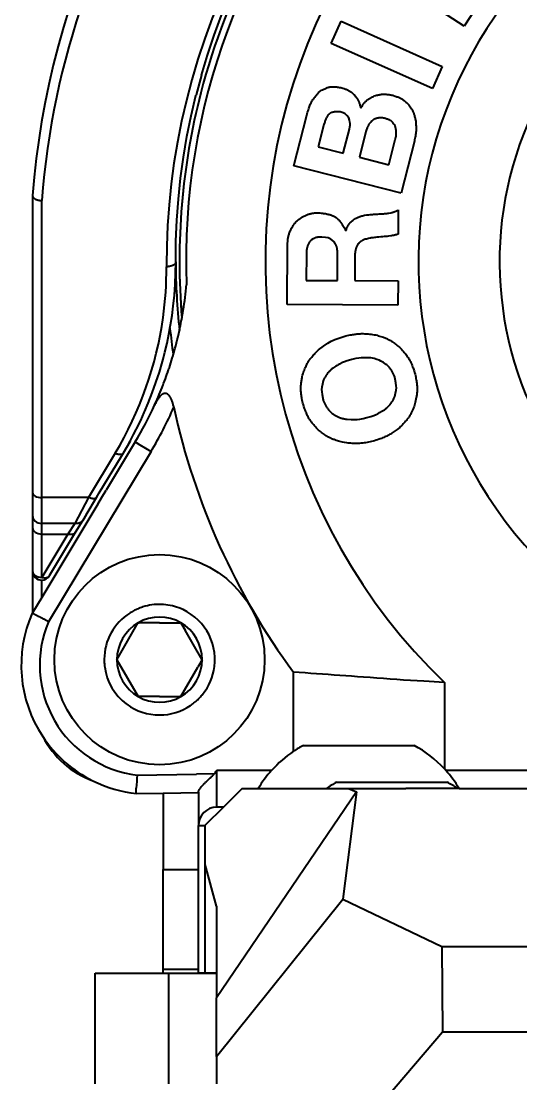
# Model space of a CAD drawing. Header units: millimetres. Extents: x 15 to 415, y 5 to 292.
# Drawn here: x 103.83 to 110.6, y 225.12 to 239.52 of the extents above; entities that cross this region are included whole.
import ezdxf

# ---------------------------------------------------------------- set-up
doc = ezdxf.new("R2010")
doc.units = ezdxf.units.MM
doc.layers.add('Geometries', color=7, linetype='Continuous')

msp = doc.modelspace()

# ---------------------------------------------------------------- linework, layer by layer
at = {"layer": 'Geometries', "linetype": 'Continuous', "lineweight": 40}
for p, q in [((109.8381, 239.4583), (108.8121, 240.1233)), ((110.0175, 239.7351), (109.8381, 239.4583)), ((108.0372, 239.2217), (108.1716, 239.5229)), ((108.1716, 239.5229), (109.5415, 238.9118)), ((109.4071, 238.6105), (108.0372, 239.2217)), ((109.5415, 238.9118), (109.4071, 238.6105)), ((106.2758, 238.7919), (106.2044, 238.5249)), ((106.2044, 238.5249), (106.2033, 238.5207)), ((107.5306, 237.5634), (107.7046, 238.2496)), ((107.937, 238.1235), (107.8601, 237.8201)), ((108.2001, 237.7338), (108.2828, 238.0597)), ((108.5069, 238.0288), (108.418, 237.6786)), ((108.8172, 237.5774), (108.9044, 237.9215)), ((109.1632, 237.8993), (108.9846, 237.1947)), ((107.8601, 237.8201), (108.2001, 237.7338)), ((108.418, 237.6786), (108.8172, 237.5774)), ((108.9846, 237.1947), (107.5306, 237.5634)), ((103.9871, 237.1604), (103.9871, 237.1592)), ((103.9871, 237.1592), (103.9871, 233.1287)), ((104.1121, 233.0664), (104.1121, 237.0932)), ((108.9454, 236.9672), (108.9442, 236.6374)), ((108.2343, 236.6884), (108.2385, 236.6884)), ((107.4405, 235.6809), (107.4436, 236.4897)), ((107.6994, 236.3711), (107.6981, 236.0097)), ((108.1203, 236.0081), (108.1217, 236.3716)), ((108.3569, 236.3392), (108.3556, 236.0073)), ((105.8033, 236.2183), (105.8034, 236.1949)), ((105.9284, 236.2596), (105.9284, 236.2578)), ((107.6981, 236.0097), (108.1203, 236.0081)), ((108.3556, 236.0073), (108.9418, 236.005)), ((108.9418, 236.005), (108.9405, 235.6752)), ((108.9405, 235.6752), (107.4405, 235.6809)), ((106.0119, 235.4953), (106.0126, 235.4993)), ((106.0215, 235.5495), (106.0239, 235.5635)), ((109.0452, 235.0085), (109.0456, 235.008)), ((105.6417, 234.3176), (105.6474, 234.3303)), ((105.3581, 233.9187), (105.3941, 233.9889)), ((105.3792, 233.8192), (104.9868, 233.1662)), ((105.2208, 233.6734), (105.311, 233.8235)), ((105.3792, 233.8192), (105.442, 233.7815)), ((105.442, 233.7815), (105.5935, 233.6905)), ((105.5935, 233.6905), (104.2061, 231.3814)), ((105.1071, 233.6647), (104.7477, 233.0664)), ((104.8926, 233.1273), (105.1934, 233.6278)), ((105.1937, 233.6283), (105.1934, 233.6278)), ((105.1937, 233.6283), (105.2143, 233.6626)), ((105.2143, 233.6626), (105.2208, 233.6735)), ((105.2146, 233.6631), (105.2208, 233.6734)), ((105.2208, 233.6734), (105.2208, 233.6734)), ((103.9871, 233.1287), (103.9871, 232.8202)), ((104.8548, 233.0644), (104.8926, 233.1273)), ((104.8926, 233.1273), (104.8926, 233.1273)), ((104.9224, 233.0589), (104.9868, 233.1662)), ((104.7477, 233.0664), (104.1121, 233.0664)), ((104.1121, 232.7138), (104.1121, 233.0664)), ((104.7477, 233.0664), (104.5623, 232.7138)), ((104.7138, 232.8297), (104.8548, 233.0644)), ((104.8715, 232.9743), (104.9224, 233.0589)), ((104.8715, 232.9743), (104.1121, 231.7104)), ((103.9871, 232.8202), (103.9871, 232.6582)), ((104.5623, 232.7138), (104.1121, 232.7138)), ((104.1121, 232.5698), (104.1121, 232.7138)), ((104.5623, 232.7138), (104.4649, 232.5698)), ((104.5721, 232.5938), (104.6694, 232.7558)), ((104.7138, 232.8297), (104.6694, 232.7558)), ((103.9871, 232.6582), (103.9871, 232.071)), ((104.1121, 232.5698), (104.4649, 232.5698)), ((104.4649, 232.5698), (104.1121, 231.9826)), ((104.1121, 231.9826), (104.1121, 232.5698)), ((104.2193, 232.0066), (104.5721, 232.5938)), ((103.9871, 232.071), (103.9871, 231.5024)), ((104.1121, 231.7104), (104.1121, 231.946)), ((104.1121, 231.7104), (103.9871, 231.5024)), ((105.3834, 231.5418), (105.3787, 231.5395)), ((103.9871, 231.5024), (103.9834, 231.4961)), ((105.1317, 230.8662), (105.4036, 231.3371)), ((105.4204, 231.3662), (105.4036, 231.3371)), ((105.4204, 231.3662), (105.4325, 231.3662)), ((105.709, 231.3662), (105.4325, 231.3662)), ((105.709, 231.3662), (105.9845, 231.3662)), ((105.9977, 231.3662), (105.9845, 231.3662)), ((105.9977, 231.3662), (106.0554, 231.2662)), ((106.166, 231.0748), (106.0554, 231.2662)), ((106.2864, 230.8662), (106.166, 231.0748)), ((104.9591, 230.8714), (104.959, 230.8662)), ((105.1317, 230.8662), (105.4204, 230.3662)), ((106.2864, 230.8662), (106.2277, 230.7644)), ((104.9647, 230.7739), (104.9648, 230.7734)), ((104.9649, 230.7725), (104.9648, 230.7734)), ((104.965, 230.7716), (104.9649, 230.7725)), ((105.9977, 230.3662), (106.227, 230.7633)), ((106.2275, 230.7643), (106.227, 230.7633)), ((106.2277, 230.7644), (106.2275, 230.7643)), ((107.5257, 229.6234), (107.5257, 230.6966)), ((109.5705, 230.5568), (109.5705, 229.3862)), ((105.2597, 230.2656), (105.2586, 230.2665)), ((105.2639, 230.2626), (105.2597, 230.2656)), ((105.2639, 230.2625), (105.2639, 230.2626)), ((105.264, 230.2625), (105.2639, 230.2625)), ((105.4204, 230.3662), (105.4336, 230.3662)), ((105.709, 230.3662), (105.4336, 230.3662)), ((105.709, 230.3662), (105.9856, 230.3662)), ((105.9977, 230.3662), (105.9856, 230.3662)), ((106.1388, 230.2515), (106.1342, 230.2483)), ((107.659, 229.7037), (109.159, 229.7037)), ((105.4067, 229.3012), (106.2093, 229.3151)), ((106.2093, 229.3151), (106.2094, 229.3151)), ((106.4526, 229.3193), (106.2094, 229.3151)), ((107.2287, 229.3656), (106.4851, 229.3656)), ((106.4851, 228.8656), (106.4851, 229.3656)), ((110.7943, 229.3656), (109.5894, 229.3656)), ((106.8298, 229.1207), (106.5747, 228.8656)), ((106.8298, 229.1207), (107.0481, 229.1207)), ((107.0481, 229.1207), (107.4973, 229.1207)), ((107.4973, 229.1207), (107.5023, 229.1207)), ((107.5023, 229.1207), (107.9716, 229.1207)), ((107.9716, 229.1207), (108.2702, 229.1207)), ((108.109, 229.2037), (109.609, 229.2037)), ((108.2702, 229.1207), (108.378, 229.0741)), ((108.2702, 229.1207), (109.0456, 229.1207)), ((109.551, 229.1207), (109.0456, 229.1207)), ((109.7699, 229.1207), (109.551, 229.1207)), ((109.7699, 229.1207), (110.7943, 229.1207)), ((105.3952, 229.0508), (105.7573, 229.0572)), ((105.7573, 229.0572), (106.2351, 229.0655)), ((105.7573, 229.0572), (105.7573, 228.0226)), ((106.2351, 229.0727), (106.2351, 229.0655)), ((106.2351, 229.0655), (106.2351, 228.6156)), ((108.378, 229.0741), (106.4798, 226.2803)), ((108.378, 229.0741), (108.1954, 227.62)), ((106.5747, 228.8656), (106.3298, 228.6207)), ((106.5747, 228.8656), (106.4851, 228.8656)), ((106.2351, 228.0226), (106.2351, 228.6156)), ((106.2351, 228.6156), (106.3298, 228.6156)), ((106.3298, 228.6156), (106.3298, 228.6207)), ((106.3298, 228.0878), (106.3298, 228.6156)), ((106.4798, 227.5242), (106.3298, 228.0878)), ((106.3298, 226.6207), (106.3298, 228.0878)), ((105.7573, 228.0226), (106.2351, 228.0226)), ((105.7573, 226.6655), (105.7573, 228.0226)), ((106.2351, 226.6655), (106.2351, 228.0226)), ((106.4798, 225.4865), (108.1954, 227.62)), ((106.4798, 227.5242), (106.4798, 226.6207)), ((108.1954, 227.62), (109.5335, 226.979)), ((109.5335, 226.979), (109.5429, 225.8149)), ((109.5335, 226.979), (125.3903, 226.979)), ((106.2351, 226.6655), (105.7573, 226.6655)), ((105.7573, 226.6155), (105.7573, 226.6655)), ((106.2351, 226.6156), (106.2351, 226.6655)), ((104.8371, 225.1155), (104.8371, 226.6155)), ((104.8371, 226.6155), (105.7573, 226.6155)), ((105.7573, 226.6155), (105.8371, 226.6155)), ((105.8371, 225.1155), (105.8371, 226.6155)), ((105.8371, 226.6155), (106.4798, 226.6155)), ((106.4798, 226.6156), (106.2351, 226.6156)), ((106.3298, 226.6207), (106.4798, 226.6207)), ((106.4798, 226.6207), (106.4798, 226.6156)), ((106.4798, 226.6156), (106.4798, 226.6155)), ((106.4798, 226.6155), (106.4798, 226.2803)), ((106.4798, 225.4865), (106.4798, 226.2803)), ((109.5429, 225.8149), (107.9126, 223.9)), ((125.3034, 225.8149), (109.5429, 225.8149)), ((106.4798, 225.4865), (106.4798, 225.1155))]:
    msp.add_line(p, q, dxfattribs=at)
at = {"layer": 'Geometries', "linetype": 'Continuous', "lineweight": 40, "flags": 128}
for points in [[(105.2489, 241.5046), (105.1684, 241.3499), (105.0501, 241.1109), (104.9438, 240.883), (104.8427, 240.6528), (104.7468, 240.4204), (104.6562, 240.1859), (104.5709, 239.9493), (104.4863, 239.6965), (104.4078, 239.4416), (104.3354, 239.1849), (104.2692, 238.9266), (104.2093, 238.6668), (104.1555, 238.4056), (104.1106, 238.1582), (104.0713, 237.9099), (104.0376, 237.6607), (104.0095, 237.4109), (103.9871, 237.1604)], [(107.0714, 240.9133), (107.0603, 240.8942), (106.9159, 240.6366), (106.7798, 240.3745), (106.6522, 240.1084), (106.5333, 239.8386), (106.4231, 239.5656), (106.3219, 239.2898), (106.2297, 239.0117), (106.1465, 238.7316), (106.0725, 238.45), (106.0075, 238.1674), (105.9517, 237.8842), (105.9049, 237.6007), (105.8671, 237.3175), (105.8382, 237.0349), (105.818, 236.7534), (105.8065, 236.4733), (105.8033, 236.2183)], [(106.2758, 238.7919), (106.2761, 238.793), (106.3583, 239.0662), (106.4489, 239.3367), (106.548, 239.6042), (106.6553, 239.8685), (106.6556, 239.8693)], [(107.8797, 238.5726), (107.8924, 238.58), (107.9053, 238.5873), (107.9182, 238.5944), (107.9279, 238.5996), (107.9378, 238.6047), (107.9478, 238.6095), (107.9579, 238.6141), (107.9661, 238.6176), (107.9743, 238.6208), (107.9827, 238.6238), (107.9911, 238.6266), (107.9997, 238.629), (108.0086, 238.6311), (108.0176, 238.6329), (108.0267, 238.6343), (108.0358, 238.6353), (108.0449, 238.6359), (108.0539, 238.6363), (108.0629, 238.6363), (108.0719, 238.6361), (108.0809, 238.6356), (108.0898, 238.635), (108.101, 238.6339), (108.1121, 238.6326), (108.1232, 238.631), (108.1342, 238.6293), (108.1496, 238.6267), (108.1649, 238.6239), (108.1802, 238.621)], [(108.1802, 238.621), (108.1951, 238.6164), (108.21, 238.6117), (108.2199, 238.6084), (108.2298, 238.605), (108.2395, 238.6013), (108.2477, 238.598), (108.2558, 238.5944), (108.2638, 238.5906), (108.2716, 238.5866), (108.2793, 238.5822), (108.287, 238.5774), (108.2945, 238.5724), (108.3019, 238.567), (108.3091, 238.5615), (108.3162, 238.5558), (108.3253, 238.5482), (108.3342, 238.5403), (108.343, 238.5324), (108.3518, 238.5244)], [(105.9284, 236.2596), (105.9317, 236.543), (105.9439, 236.828), (105.965, 237.1125), (105.9949, 237.3962), (106.0337, 237.6788), (106.0812, 237.96), (106.1375, 238.2397), (106.2025, 238.5174), (106.2033, 238.5207)], [(107.7046, 238.2496), (107.7102, 238.2697), (107.7159, 238.2897), (107.7218, 238.3097), (107.7264, 238.3247), (107.7312, 238.3395), (107.7363, 238.3543), (107.7417, 238.369), (107.7465, 238.3812), (107.7515, 238.3932), (107.7568, 238.4051), (107.7624, 238.4168), (107.7683, 238.4284), (107.7746, 238.4398), (107.7813, 238.451), (107.7883, 238.462), (107.796, 238.4733), (107.8041, 238.4844), (107.8124, 238.4952), (107.8209, 238.5059), (107.8303, 238.5173), (107.84, 238.5285), (107.8498, 238.5396), (107.8647, 238.5562), (107.8797, 238.5726)], [(108.3518, 238.5244), (108.3612, 238.5119), (108.3704, 238.4992), (108.3764, 238.4907), (108.3823, 238.4821), (108.388, 238.4733), (108.393, 238.4651), (108.3977, 238.4567), (108.4022, 238.4481), (108.4064, 238.4394), (108.4102, 238.4306), (108.4139, 238.4214), (108.4172, 238.412), (108.4203, 238.4026), (108.4232, 238.3932), (108.4259, 238.3836), (108.4284, 238.3743), (108.4309, 238.3649), (108.4356, 238.346)], [(108.4356, 238.346), (108.4432, 238.3577), (108.4509, 238.3693), (108.4587, 238.3808), (108.4647, 238.3894), (108.4709, 238.3979), (108.4772, 238.4063), (108.4837, 238.4145), (108.4891, 238.4209), (108.4946, 238.4272), (108.5004, 238.4333), (108.5062, 238.4393), (108.5123, 238.4451), (108.5188, 238.4508), (108.5254, 238.4562), (108.5322, 238.4615), (108.5392, 238.4665), (108.5463, 238.4713), (108.5551, 238.477), (108.564, 238.4823), (108.5731, 238.4875), (108.5822, 238.4926), (108.5946, 238.4991), (108.6071, 238.5055), (108.6196, 238.5118)], [(108.6196, 238.5118), (108.6341, 238.5157), (108.6486, 238.5195), (108.6632, 238.5231), (108.6742, 238.5256), (108.6853, 238.528), (108.6964, 238.5301), (108.7075, 238.5319), (108.7168, 238.5331), (108.726, 238.5341), (108.7353, 238.5348), (108.7447, 238.5352), (108.754, 238.5352), (108.7633, 238.535), (108.7726, 238.5346), (108.7819, 238.5339), (108.7949, 238.5325), (108.8079, 238.5308), (108.8208, 238.5289), (108.8336, 238.5267), (108.8463, 238.5243), (108.8591, 238.5218), (108.8718, 238.5193)], [(108.8718, 238.5193), (108.8866, 238.5147), (108.9015, 238.5099), (108.9162, 238.505), (108.9273, 238.501), (108.9382, 238.4969), (108.9491, 238.4926), (108.9598, 238.4879), (108.9683, 238.4839), (108.9767, 238.4797), (108.985, 238.4753), (108.9931, 238.4705), (109.001, 238.4655), (109.0089, 238.4601), (109.0167, 238.4544), (109.0242, 238.4485), (109.0317, 238.4424), (109.039, 238.4362), (109.0472, 238.4287), (109.0554, 238.4212), (109.0634, 238.4135), (109.0753, 238.4018), (109.0871, 238.3899)], [(109.0871, 238.3899), (109.0961, 238.3771), (109.1049, 238.3643), (109.1136, 238.3513), (109.1221, 238.3381), (109.1274, 238.3293), (109.1326, 238.3204), (109.1375, 238.3114), (109.1423, 238.3022), (109.1467, 238.2928), (109.1508, 238.2833), (109.1544, 238.2741), (109.1578, 238.2648), (109.1609, 238.2554), (109.1637, 238.2459), (109.1672, 238.2332), (109.1704, 238.2204), (109.1733, 238.2075), (109.1761, 238.1943), (109.1772, 238.1891)], [(108.1587, 238.297), (108.1417, 238.297), (108.1247, 238.2969), (108.1134, 238.2966), (108.1021, 238.296), (108.0908, 238.2952), (108.0822, 238.2943), (108.0736, 238.2931), (108.0651, 238.2917), (108.0567, 238.2898), (108.0514, 238.2884), (108.0461, 238.2868), (108.0409, 238.2851), (108.0358, 238.283), (108.0306, 238.2807), (108.0255, 238.2781), (108.0206, 238.2753), (108.0158, 238.2721), (108.0114, 238.2688), (108.0071, 238.2653), (108.0031, 238.2615), (107.9992, 238.2576), (107.9954, 238.2533), (107.9917, 238.2489), (107.9883, 238.2443), (107.985, 238.2396), (107.9804, 238.2325), (107.9761, 238.2251), (107.9722, 238.2176), (107.9684, 238.21), (107.9638, 238.1997), (107.9595, 238.1893), (107.9555, 238.1787), (107.9514, 238.1675), (107.9476, 238.1563), (107.9439, 238.145), (107.937, 238.1235)], [(108.2749, 238.2123), (108.2484, 238.2472), (108.2265, 238.268), (108.1995, 238.2822), (108.1587, 238.297)], [(108.2828, 238.0597), (108.2886, 238.0912), (108.2919, 238.1168), (108.2925, 238.1365), (108.2901, 238.1565), (108.2842, 238.1818), (108.2749, 238.2123)], [(108.6016, 238.1847), (108.594, 238.1776), (108.5864, 238.1705), (108.5789, 238.1633), (108.5734, 238.1577), (108.5679, 238.1521), (108.5627, 238.1463), (108.5576, 238.1403), (108.5526, 238.1342), (108.548, 238.1279), (108.5436, 238.1214), (108.5395, 238.1147), (108.5356, 238.1076), (108.532, 238.1004), (108.5287, 238.0931), (108.5255, 238.0857), (108.522, 238.0764), (108.5186, 238.067), (108.5155, 238.0575), (108.5111, 238.0432), (108.5069, 238.0288)], [(108.7724, 238.2043), (108.7649, 238.2065), (108.7573, 238.2084), (108.7497, 238.2101), (108.742, 238.2116), (108.7341, 238.2128), (108.7261, 238.2137), (108.7182, 238.2143), (108.7102, 238.2146), (108.7027, 238.2146), (108.6953, 238.2143), (108.6879, 238.2137), (108.6805, 238.2129), (108.6731, 238.2117), (108.6656, 238.2102), (108.658, 238.2085), (108.6506, 238.2064), (108.6432, 238.204), (108.636, 238.2014), (108.6301, 238.199), (108.6243, 238.1965), (108.6185, 238.1938), (108.61, 238.1894), (108.6016, 238.1847)], [(108.9007, 238.1078), (108.8937, 238.1185), (108.8866, 238.1291), (108.8816, 238.1361), (108.8765, 238.143), (108.8711, 238.1496), (108.8668, 238.1544), (108.8623, 238.159), (108.8577, 238.1635), (108.8528, 238.1677), (108.8475, 238.1717), (108.8419, 238.1755), (108.8362, 238.1789), (108.8303, 238.1821), (108.8234, 238.1856), (108.8163, 238.1887), (108.8092, 238.1916), (108.802, 238.1944), (108.7922, 238.1978), (108.7823, 238.2011), (108.7724, 238.2043)], [(109.1772, 238.1891), (109.1788, 238.181), (109.1814, 238.1677)], [(108.9044, 237.9215), (108.9068, 237.9296), (108.909, 237.9376), (108.911, 237.9458), (108.9128, 237.954), (108.9143, 237.9623), (108.9156, 237.9706), (108.9165, 237.9783), (108.9173, 237.986), (108.9179, 237.9937), (108.9182, 238.0015), (108.9183, 238.0094), (108.9182, 238.0172), (108.9178, 238.0263), (108.9171, 238.0354), (108.9161, 238.0445), (108.9148, 238.0536), (108.9132, 238.0626), (108.9113, 238.0718), (108.9091, 238.0809), (108.9066, 238.0899), (108.9038, 238.0989), (108.9007, 238.1078)], [(109.1852, 238.1133), (109.1858, 238.1013), (109.1863, 238.088), (109.1865, 238.0746), (109.1865, 238.0612), (109.1861, 238.0479), (109.1854, 238.0345), (109.1846, 238.0232), (109.1834, 238.0119), (109.182, 238.0006), (109.1805, 237.9893), (109.1787, 237.978), (109.1768, 237.9667), (109.1737, 237.9498), (109.1703, 237.9329), (109.1668, 237.9161), (109.1632, 237.8993)], [(109.1814, 238.1677), (109.1827, 238.1511), (109.1839, 238.1345), (109.185, 238.1179), (109.1852, 238.1133)], [(103.9871, 237.1592), (103.9874, 237.1551), (103.9882, 237.151), (103.9895, 237.147), (103.9914, 237.1429), (103.9938, 237.139), (103.9966, 237.1351), (104, 237.1313), (104.0039, 237.1276), (104.0082, 237.124), (104.013, 237.1205), (104.0181, 237.1172), (104.0237, 237.1141), (104.0296, 237.1112), (104.0359, 237.1084), (104.0426, 237.1058), (104.0495, 237.1034), (104.0568, 237.1013), (104.0642, 237.0994), (104.0719, 237.0977), (104.0797, 237.0963), (104.0877, 237.0952), (104.0958, 237.0942), (104.1039, 237.0936), (104.1121, 237.0932)], [(107.4991, 236.7195), (107.5075, 236.7327), (107.516, 236.7458), (107.5217, 236.7545), (107.5277, 236.7631), (107.5337, 236.7716), (107.5389, 236.7785), (107.5443, 236.7854), (107.5499, 236.7922), (107.5556, 236.7988), (107.5615, 236.8052), (107.5676, 236.8114), (107.5741, 236.8175), (107.5808, 236.8235), (107.5876, 236.8293), (107.5946, 236.8349), (107.6017, 236.8404), (107.6089, 236.8458), (107.6187, 236.8529), (107.6287, 236.8598), (107.6387, 236.8666), (107.6488, 236.8734)], [(107.6488, 236.8734), (107.6629, 236.8802), (107.677, 236.8868), (107.6865, 236.8912), (107.6961, 236.8953), (107.7057, 236.8994), (107.7141, 236.9027), (107.7227, 236.9059), (107.7313, 236.9088), (107.7401, 236.9115), (107.7489, 236.914), (107.7578, 236.9162), (107.7677, 236.9182), (107.7777, 236.92), (107.7878, 236.9215), (107.7979, 236.9227), (107.808, 236.9238), (107.8207, 236.9249), (107.8335, 236.9258), (107.8463, 236.9265), (107.8591, 236.9272)], [(107.8591, 236.9272), (107.8798, 236.925), (107.9005, 236.9227), (107.9212, 236.9202), (107.9336, 236.9186), (107.946, 236.9167), (107.9584, 236.9147), (107.9707, 236.9125), (107.983, 236.91), (107.9941, 236.9075), (108.0051, 236.9048), (108.0161, 236.9017), (108.0243, 236.8993), (108.0324, 236.8966), (108.0404, 236.8937), (108.0484, 236.8906), (108.0565, 236.8872), (108.0645, 236.8835), (108.0724, 236.8795), (108.0802, 236.8753), (108.0875, 236.8709), (108.0947, 236.8662), (108.1017, 236.8613), (108.1085, 236.8561), (108.1152, 236.8507), (108.1216, 236.8451), (108.1278, 236.8393), (108.1339, 236.8333), (108.1403, 236.8266), (108.1464, 236.8198), (108.1524, 236.8128), (108.1583, 236.8057), (108.1654, 236.7965), (108.1723, 236.7872), (108.179, 236.7777), (108.1856, 236.7682), (108.194, 236.7552), (108.2023, 236.7421), (108.2103, 236.729), (108.2224, 236.7087), (108.2343, 236.6884)], [(108.3377, 236.8319), (108.3512, 236.8399), (108.3647, 236.8478), (108.3738, 236.8528), (108.383, 236.8577), (108.3923, 236.8624), (108.3997, 236.8658), (108.4071, 236.8691), (108.4147, 236.8721), (108.4224, 236.8749), (108.4301, 236.8775), (108.4379, 236.8799), (108.4499, 236.8833), (108.4619, 236.8865), (108.474, 236.8894), (108.4861, 236.8923)], [(108.4861, 236.8923), (108.517, 236.8967), (108.5325, 236.8988), (108.548, 236.9008), (108.5632, 236.9025), (108.5784, 236.904), (108.5936, 236.9053), (108.6088, 236.9063), (108.6241, 236.9072), (108.6394, 236.908), (108.67, 236.9094)], [(108.67, 236.9094), (108.6856, 236.9101), (108.7012, 236.9108), (108.7168, 236.9116), (108.7324, 236.9125), (108.7463, 236.9136), (108.7602, 236.9148), (108.7741, 236.9163), (108.788, 236.9181), (108.8018, 236.9201), (108.8157, 236.9222), (108.8434, 236.9266)], [(108.8434, 236.9266), (108.8569, 236.9298), (108.8636, 236.9315), (108.8703, 236.9333), (108.877, 236.9352), (108.8837, 236.9372), (108.8903, 236.9394), (108.8968, 236.9418), (108.9031, 236.9444), (108.9094, 236.9473), (108.9155, 236.9503), (108.9215, 236.9535), (108.9296, 236.9579), (108.9375, 236.9625), (108.9454, 236.9672)], [(108.2385, 236.6884), (108.2419, 236.6982), (108.2455, 236.708), (108.2491, 236.7177), (108.252, 236.725), (108.2551, 236.7323), (108.2582, 236.7394), (108.2616, 236.7465), (108.2653, 236.7534), (108.2691, 236.7603), (108.2733, 236.7669), (108.2777, 236.7734), (108.2826, 236.7798), (108.2878, 236.786), (108.2932, 236.792), (108.2989, 236.7977), (108.3051, 236.8037), (108.3114, 236.8096), (108.3179, 236.8152), (108.3278, 236.8236), (108.3377, 236.8319)], [(107.4436, 236.4897), (107.4444, 236.5053), (107.4453, 236.5209), (107.4464, 236.5365), (107.4477, 236.5521), (107.4489, 236.5624), (107.4502, 236.5728), (107.4517, 236.5831), (107.4536, 236.5934), (107.4557, 236.6037), (107.4581, 236.6138), (107.4611, 236.6247), (107.4644, 236.6355), (107.4681, 236.6462), (107.472, 236.6568), (107.4761, 236.6673), (107.4816, 236.6805), (107.4873, 236.6935), (107.4932, 236.7066), (107.4991, 236.7195)], [(107.9083, 236.5973), (107.9005, 236.5977), (107.8926, 236.5979), (107.8848, 236.5978), (107.877, 236.5974), (107.869, 236.5967), (107.8611, 236.5958), (107.8532, 236.5945), (107.8453, 236.5929), (107.8382, 236.5912), (107.8312, 236.5892), (107.8242, 236.5869), (107.8174, 236.5844), (107.8106, 236.5816), (107.8037, 236.5784), (107.7969, 236.5749), (107.7903, 236.5712), (107.7838, 236.5673), (107.7775, 236.5631), (107.7701, 236.5578), (107.763, 236.5522), (107.7561, 236.5462), (107.7494, 236.54)], [(108.0719, 236.5388), (108.0292, 236.5696), (107.9962, 236.5859), (107.9605, 236.5932), (107.9083, 236.5972)], [(108.6835, 236.5964), (108.6679, 236.5952), (108.6523, 236.5939), (108.6368, 236.5925), (108.6212, 236.5909), (108.6056, 236.5891), (108.5901, 236.5869), (108.5797, 236.5852), (108.5694, 236.5833), (108.5591, 236.5813), (108.5436, 236.5779), (108.5282, 236.5743), (108.5128, 236.5705), (108.4975, 236.5666)], [(108.8422, 236.6126), (108.8111, 236.6088), (108.7956, 236.607), (108.7801, 236.6052), (108.756, 236.6028), (108.7318, 236.6005), (108.7077, 236.5984), (108.6835, 236.5964)], [(108.9442, 236.6374), (108.9317, 236.6332), (108.9192, 236.6291), (108.9129, 236.6271), (108.9065, 236.6253), (108.9002, 236.6235), (108.8938, 236.6219), (108.8853, 236.62), (108.8767, 236.6183), (108.8681, 236.6167), (108.8551, 236.6146), (108.8422, 236.6126)], [(107.7494, 236.54), (107.7439, 236.5312), (107.7385, 236.5223), (107.7331, 236.5134), (107.7293, 236.5065), (107.7255, 236.4996), (107.722, 236.4926), (107.7187, 236.4855), (107.7156, 236.4783), (107.7129, 236.471), (107.7104, 236.4635), (107.7083, 236.4559), (107.7065, 236.4481), (107.705, 236.4402), (107.7037, 236.4322), (107.7027, 236.4242), (107.7018, 236.4154), (107.7011, 236.4066), (107.7006, 236.3977), (107.6999, 236.3844), (107.6994, 236.3711)], [(108.1217, 236.3716), (108.1214, 236.382), (108.121, 236.3924), (108.1204, 236.4028), (108.1197, 236.4132), (108.1187, 236.4236), (108.1174, 236.434), (108.1161, 236.4417), (108.1146, 236.4494), (108.1127, 236.457), (108.1106, 236.4646), (108.108, 236.4722), (108.105, 236.4797), (108.1018, 236.4871), (108.0983, 236.4943), (108.0942, 236.5019), (108.09, 236.5094), (108.0856, 236.5168), (108.0788, 236.5279), (108.0719, 236.5388)], [(108.3932, 236.4924), (108.3886, 236.4831), (108.384, 236.4737), (108.3797, 236.4642), (108.3765, 236.4571), (108.3735, 236.4498), (108.3708, 236.4424), (108.3683, 236.435), (108.3663, 236.4283), (108.3645, 236.4216), (108.363, 236.4148), (108.3618, 236.4079), (108.3607, 236.4009), (108.3598, 236.3939), (108.3589, 236.3849), (108.3582, 236.3758), (108.3578, 236.3666), (108.3572, 236.3529), (108.3569, 236.3392)], [(108.4975, 236.5666), (108.4867, 236.5624), (108.4759, 236.558), (108.4688, 236.5549), (108.4618, 236.5516), (108.4549, 236.5481), (108.4498, 236.5453), (108.4448, 236.5423), (108.44, 236.5391), (108.4352, 236.5357), (108.4306, 236.532), (108.4261, 236.5281), (108.4217, 236.524), (108.4174, 236.5198), (108.4111, 236.5132), (108.4051, 236.5064), (108.3991, 236.4994), (108.3932, 236.4924)], [(105.9284, 236.2578), (105.9282, 236.2543), (105.9276, 236.2509), (105.9267, 236.2475), (105.9253, 236.2441), (105.9236, 236.2408), (105.9216, 236.2375), (105.9192, 236.2344), (105.9165, 236.2312), (105.9135, 236.2282), (105.9101, 236.2252), (105.9063, 236.2223), (105.9023, 236.2195), (105.8979, 236.2168), (105.8933, 236.2143), (105.8883, 236.2118), (105.8831, 236.2096), (105.8777, 236.2074), (105.872, 236.2054), (105.8661, 236.2036), (105.86, 236.202), (105.8538, 236.2005), (105.8474, 236.1991), (105.8409, 236.198), (105.8348, 236.1971), (105.8286, 236.1963), (105.8224, 236.1957), (105.8161, 236.1953), (105.8098, 236.195), (105.8034, 236.1949)], [(105.8509, 235.3605), (105.8591, 235.4077), (105.8786, 235.5334), (105.8949, 235.6595), (105.91, 235.8086), (105.9206, 235.9581), (105.9268, 236.1079), (105.9284, 236.2578)], [(106.0697, 235.9085), (106.0704, 235.9158), (106.0734, 235.9478)], [(105.9791, 235.3317), (105.9801, 235.3363), (105.9864, 235.3657), (105.9925, 235.3953), (105.9985, 235.425), (106.0043, 235.4548), (106.0099, 235.4846), (106.0119, 235.4953)], [(106.0126, 235.4993), (106.0154, 235.5146), (106.0207, 235.5447), (106.0215, 235.5495)], [(105.7576, 234.942), (105.7814, 235.0343), (105.8105, 235.1581), (105.8364, 235.2826), (105.8509, 235.3605)], [(107.8628, 235.0676), (107.9323, 235.1186), (107.9903, 235.1575), (108.037, 235.1842), (108.0869, 235.2064), (108.1524, 235.2306), (108.2337, 235.2569)], [(108.2337, 235.2569), (108.254, 235.2612), (108.2745, 235.2654), (108.2949, 235.2694), (108.2988, 235.2702)], [(108.2988, 235.2702), (108.3103, 235.2723), (108.3257, 235.2751), (108.3411, 235.2776), (108.3565, 235.28), (108.3707, 235.2819), (108.385, 235.2836), (108.3992, 235.2851), (108.4135, 235.2862), (108.4279, 235.2871), (108.4424, 235.2876), (108.4568, 235.2877), (108.4712, 235.2876), (108.4881, 235.287), (108.505, 235.286), (108.5218, 235.2847), (108.5386, 235.2831), (108.5554, 235.2813), (108.5764, 235.2787), (108.5974, 235.2759), (108.6184, 235.2729), (108.6394, 235.2698)], [(108.6394, 235.2698), (108.6569, 235.2648), (108.6743, 235.2597), (108.6917, 235.2546), (108.7089, 235.2492), (108.7261, 235.2436), (108.7431, 235.2377), (108.7544, 235.2336), (108.7657, 235.2293), (108.7768, 235.2247), (108.7878, 235.22), (108.7987, 235.215), (108.8095, 235.2098), (108.8202, 235.2043), (108.8306, 235.1986), (108.841, 235.1926), (108.8511, 235.1863), (108.8612, 235.1799), (108.8712, 235.1732), (108.8841, 235.1641), (108.8968, 235.1547), (108.9094, 235.1451), (108.9227, 235.1346), (108.936, 235.1239), (108.9492, 235.113), (108.9623, 235.102), (108.9754, 235.091)], [(107.6538, 234.7476), (107.6604, 234.7646), (107.667, 234.7815), (107.6737, 234.7984), (107.6807, 234.8152), (107.6878, 234.8318), (107.6952, 234.8483), (107.7004, 234.8593), (107.7057, 234.8701), (107.7113, 234.8808), (107.717, 234.8914), (107.723, 234.9019), (107.7292, 234.9122), (107.7356, 234.9223), (107.7423, 234.9323), (107.7492, 234.9421), (107.7564, 234.9517), (107.7638, 234.9612), (107.7714, 234.9705), (107.7816, 234.9826), (107.7921, 234.9945), (107.8028, 235.0063), (107.8145, 235.0187), (107.8264, 235.031), (107.8385, 235.0432), (107.8506, 235.0554), (107.8628, 235.0676)], [(108.9754, 235.091), (108.9892, 235.0754), (109.0029, 235.0596), (109.0164, 235.0438), (109.0264, 235.0318), (109.0363, 235.0197), (109.0452, 235.0085)], [(109.0456, 235.008), (109.046, 235.0074), (109.0555, 234.995), (109.0631, 234.9848), (109.0704, 234.9744), (109.0776, 234.9639), (109.0845, 234.9532), (109.0911, 234.9424), (109.0975, 234.9314), (109.1036, 234.9202), (109.1094, 234.9089), (109.115, 234.8975), (109.1203, 234.8859), (109.1269, 234.8706), (109.1332, 234.8552), (109.1392, 234.8397), (109.1449, 234.8241), (109.1499, 234.8099), (109.1547, 234.7957), (109.1594, 234.7815), (109.1663, 234.76), (109.1731, 234.7386)], [(105.5017, 234.2166), (105.5063, 234.227), (105.556, 234.3441), (105.6106, 234.4836), (105.6611, 234.6248), (105.7073, 234.7673), (105.7493, 234.9112), (105.7576, 234.942)], [(105.8368, 234.8132), (105.8421, 234.8292), (105.8524, 234.8608), (105.8625, 234.8926), (105.8725, 234.9246), (105.8823, 234.9568), (105.8919, 234.9892), (105.8944, 234.998)], [(108.3164, 234.9376), (108.3004, 234.933), (108.2845, 234.9282), (108.2686, 234.9233), (108.2527, 234.9183), (108.2401, 234.914), (108.2275, 234.9096), (108.215, 234.9049), (108.2026, 234.9), (108.1903, 234.8948), (108.18, 234.8901), (108.1698, 234.8851), (108.1597, 234.88), (108.1497, 234.8747), (108.1397, 234.8692), (108.1299, 234.8635), (108.1151, 234.8548), (108.1005, 234.8458), (108.0859, 234.8367), (108.0714, 234.8275)], [(108.5738, 234.9577), (108.5207, 234.9605), (108.4776, 234.9613), (108.4443, 234.96), (108.4106, 234.9559), (108.368, 234.9484), (108.3164, 234.9376)], [(108.7829, 234.8708), (108.7436, 234.897), (108.7108, 234.9164), (108.6844, 234.9292), (108.6563, 234.9388), (108.6194, 234.9483), (108.5738, 234.9577)], [(108.9046, 234.669), (108.9021, 234.6791), (108.8994, 234.6892), (108.8964, 234.6992), (108.8931, 234.7092), (108.8896, 234.719), (108.8857, 234.7288), (108.8818, 234.7381), (108.8776, 234.7473), (108.8732, 234.7564), (108.8684, 234.7654), (108.8635, 234.7743), (108.8583, 234.783), (108.8521, 234.7927), (108.8456, 234.8022), (108.8388, 234.8114), (108.8318, 234.8205), (108.8244, 234.8293), (108.8166, 234.8381), (108.8086, 234.8466), (108.8002, 234.8549), (108.7917, 234.863), (108.7829, 234.8708)], [(105.7573, 234.5923), (105.765, 234.6124), (105.7765, 234.6428), (105.7879, 234.6734), (105.799, 234.7042), (105.8101, 234.7352), (105.8209, 234.7663), (105.8213, 234.7675)], [(105.8213, 234.7675), (105.8316, 234.7977), (105.8368, 234.8132)], [(107.6258, 234.5838), (107.6268, 234.5954), (107.6282, 234.6087), (107.6298, 234.622), (107.6317, 234.6353), (107.6338, 234.6485), (107.6361, 234.6617), (107.6388, 234.6761), (107.6416, 234.6904), (107.6445, 234.7047), (107.6491, 234.7261), (107.6538, 234.7476)], [(108.0714, 234.8275), (108.063, 234.8214), (108.0547, 234.8151), (108.0465, 234.8086), (108.0385, 234.8019), (108.0307, 234.7949), (108.023, 234.7878), (108.0155, 234.7805), (108.0083, 234.773), (108.0012, 234.7653), (107.9943, 234.7574), (107.9876, 234.7494), (107.9812, 234.7411), (107.9749, 234.7327), (107.9689, 234.7241), (107.9631, 234.7153), (107.9576, 234.7064), (107.9522, 234.6974), (107.9471, 234.6881), (107.9421, 234.6786), (107.9374, 234.669), (107.933, 234.6593), (107.9288, 234.6495)], [(109.1731, 234.7386), (109.1772, 234.7181), (109.1813, 234.6977), (109.1852, 234.6772), (109.188, 234.6619), (109.1906, 234.6464), (109.193, 234.631), (109.1951, 234.6155), (109.1966, 234.6027), (109.198, 234.5898), (109.1991, 234.577), (109.1999, 234.5641), (109.2004, 234.5512), (109.2006, 234.5383), (109.2005, 234.5254), (109.2, 234.5125), (109.1993, 234.4996), (109.1982, 234.4867), (109.1968, 234.4733), (109.1952, 234.4599), (109.1933, 234.4465), (109.1912, 234.4331), (109.1889, 234.4198), (109.1849, 234.3984), (109.1805, 234.3771), (109.176, 234.3558), (109.1714, 234.3345)], [(107.6519, 234.3445), (107.6477, 234.3649), (107.6436, 234.3853), (107.6397, 234.4058), (107.6369, 234.4212), (107.6343, 234.4366), (107.632, 234.4521), (107.6298, 234.4676), (107.6283, 234.4803), (107.627, 234.493), (107.6259, 234.5058), (107.6251, 234.5186), (107.6246, 234.5313), (107.6244, 234.5442), (107.6245, 234.557), (107.625, 234.5698), (107.6257, 234.5826), (107.6258, 234.5838)], [(107.9288, 234.6495), (107.9162, 234.6015), (107.9085, 234.5621), (107.9055, 234.5315), (107.9068, 234.5001), (107.9119, 234.4603), (107.9208, 234.412)], [(108.8969, 234.4348), (108.909, 234.4823), (108.9166, 234.5211), (108.9195, 234.5512), (108.9182, 234.5813), (108.9133, 234.6206), (108.9046, 234.669)], [(105.903, 234.2897), (105.9008, 234.2999), (105.8984, 234.3101), (105.8958, 234.3202), (105.8931, 234.3302), (105.8902, 234.3402), (105.8872, 234.3502), (105.8839, 234.36), (105.8805, 234.3698), (105.8775, 234.3779), (105.8743, 234.3859), (105.8709, 234.3937), (105.8673, 234.4015), (105.8636, 234.4091), (105.8605, 234.4151), (105.8572, 234.4209), (105.8538, 234.4266), (105.8503, 234.4321), (105.8466, 234.4374), (105.8428, 234.4425), (105.8388, 234.4474), (105.8347, 234.452), (105.8304, 234.4563), (105.827, 234.4594), (105.8235, 234.4623), (105.8199, 234.465), (105.8162, 234.4674), (105.8129, 234.4694), (105.8096, 234.4711), (105.8062, 234.4726), (105.8027, 234.4739), (105.7991, 234.475), (105.7955, 234.4758), (105.7919, 234.4764), (105.7883, 234.4768), (105.7844, 234.4769), (105.7804, 234.4767), (105.7765, 234.4763), (105.7727, 234.4756), (105.7689, 234.4747), (105.7651, 234.4736), (105.7603, 234.4718), (105.7556, 234.4696), (105.7509, 234.4672), (105.7464, 234.4645), (105.7418, 234.4614), (105.7374, 234.4582), (105.733, 234.4547), (105.7288, 234.451), (105.7234, 234.4459), (105.7181, 234.4406), (105.713, 234.435), (105.708, 234.4292), (105.7032, 234.4232), (105.6984, 234.417), (105.6938, 234.4107), (105.6893, 234.4043), (105.6832, 234.395), (105.6773, 234.3856), (105.6716, 234.376), (105.6652, 234.3647), (105.659, 234.3532), (105.6531, 234.3415), (105.6473, 234.3296), (105.6417, 234.3176)], [(108.7576, 234.2566), (108.766, 234.2627), (108.7742, 234.2691), (108.7823, 234.2757), (108.7902, 234.2825), (108.798, 234.2896), (108.8056, 234.2968), (108.813, 234.3042), (108.8201, 234.3117), (108.8271, 234.3195), (108.8339, 234.3275), (108.8405, 234.3357), (108.8468, 234.3441), (108.8528, 234.3524), (108.8586, 234.361), (108.8642, 234.3696), (108.8695, 234.3785), (108.8746, 234.3874), (108.8795, 234.3967), (108.8842, 234.406), (108.8887, 234.4155), (108.8929, 234.4251), (108.8969, 234.4348)], [(107.8508, 233.9913), (107.837, 234.0069), (107.8232, 234.0225), (107.8096, 234.0383), (107.7995, 234.0502), (107.7895, 234.0623), (107.7798, 234.0745), (107.7702, 234.0869), (107.7627, 234.097), (107.7554, 234.1073), (107.7483, 234.1177), (107.7414, 234.1282), (107.7348, 234.1389), (107.7284, 234.1497), (107.7224, 234.1607), (107.7165, 234.1719), (107.711, 234.1832), (107.7057, 234.1946), (107.6991, 234.2097), (107.6928, 234.2249), (107.6868, 234.2403), (107.6811, 234.2557), (107.6759, 234.2704), (107.6709, 234.2852), (107.666, 234.2999), (107.6589, 234.3222), (107.6519, 234.3445)], [(107.9208, 234.412), (107.9233, 234.4019), (107.9261, 234.3918), (107.9291, 234.3819), (107.9325, 234.3719), (107.936, 234.362), (107.9399, 234.3523), (107.9438, 234.3431), (107.948, 234.334), (107.9524, 234.325), (107.9571, 234.3161), (107.9621, 234.3073), (107.9673, 234.2987), (107.9734, 234.2892), (107.9799, 234.2799), (107.9866, 234.2707), (107.9936, 234.2618), (108.0009, 234.2531), (108.0086, 234.2445), (108.0166, 234.2361), (108.0248, 234.2279), (108.0333, 234.2199), (108.042, 234.2123)], [(109.1714, 234.3345), (109.1649, 234.3175), (109.1584, 234.3006), (109.1518, 234.2837), (109.1449, 234.267), (109.1379, 234.2504), (109.1306, 234.2339), (109.1255, 234.223), (109.1202, 234.2122), (109.1147, 234.2014), (109.1091, 234.1909), (109.1032, 234.1804), (109.0971, 234.1701), (109.0907, 234.16), (109.0841, 234.1501), (109.0772, 234.1403), (109.0701, 234.1307), (109.0628, 234.1212), (109.0552, 234.1119), (109.0456, 234.1004)], [(105.3941, 233.9889), (105.3981, 233.9968), (105.4537, 234.1112), (105.5017, 234.2166)], [(108.042, 234.2122), (108.0502, 234.2058), (108.0586, 234.1997), (108.0672, 234.1937), (108.0759, 234.1879), (108.0848, 234.1824), (108.0938, 234.177), (108.1029, 234.172), (108.1122, 234.1671), (108.1216, 234.1626), (108.1311, 234.1582), (108.1407, 234.1541), (108.1505, 234.1502), (108.1604, 234.1466), (108.1703, 234.1433), (108.1804, 234.1402), (108.1905, 234.1374), (108.2006, 234.1349), (108.2111, 234.1326), (108.2215, 234.1305), (108.232, 234.1287), (108.2426, 234.1272), (108.2532, 234.1259)], [(108.2532, 234.1259), (108.3083, 234.1235), (108.3532, 234.1231), (108.3879, 234.1247), (108.4227, 234.1292), (108.467, 234.1371), (108.5208, 234.1486)], [(108.5208, 234.1486), (108.572, 234.1644), (108.6132, 234.1786), (108.6442, 234.1912), (108.6664, 234.2022), (108.6927, 234.2167), (108.7231, 234.2348), (108.7576, 234.2566)], [(108.1896, 233.8143), (108.172, 233.8192), (108.1545, 233.8242), (108.137, 233.8293), (108.1197, 233.8345), (108.1024, 233.84), (108.0853, 233.8458), (108.0739, 233.8499), (108.0625, 233.8542), (108.0513, 233.8586), (108.0402, 233.8633), (108.0292, 233.8682), (108.0184, 233.8734), (108.0076, 233.8788), (107.9971, 233.8845), (107.9867, 233.8904), (107.9764, 233.8966), (107.9662, 233.903), (107.9561, 233.9097), (107.9431, 233.9187), (107.9303, 233.928), (107.9176, 233.9375), (107.904, 233.948), (107.8906, 233.9586), (107.8773, 233.9694), (107.864, 233.9803), (107.8508, 233.9913)], [(108.9644, 234.015), (108.9479, 234.0024), (108.9313, 233.9898), (108.9146, 233.9773), (108.902, 233.9681), (108.8892, 233.959), (108.8764, 233.95), (108.8635, 233.9413), (108.8516, 233.9335), (108.8396, 233.926), (108.8275, 233.9187), (108.8152, 233.9116), (108.8026, 233.9048), (108.7899, 233.8983), (108.7771, 233.892), (108.7641, 233.8861), (108.7485, 233.8793), (108.7328, 233.8729), (108.7169, 233.8668), (108.7009, 233.861), (108.6848, 233.8554), (108.6646, 233.8486), (108.6443, 233.842), (108.6239, 233.8356), (108.6035, 233.8293)], [(109.0456, 234.1004), (109.0451, 234.0998), (109.0347, 234.0879), (109.024, 234.0762), (109.0124, 234.0638), (109.0006, 234.0515), (108.9886, 234.0393), (108.9765, 234.0271), (108.9644, 234.015)], [(105.3099, 233.829), (105.3397, 233.8839), (105.3581, 233.9187)], [(105.2208, 233.6735), (105.2784, 233.7724), (105.3099, 233.829)], [(108.6035, 233.8293), (108.5831, 233.825), (108.5627, 233.8207), (108.5423, 233.8166), (108.5218, 233.8127), (108.5013, 233.8091), (108.4807, 233.8058), (108.4659, 233.8037), (108.4512, 233.8019), (108.4364, 233.8003), (108.4215, 233.799), (108.4066, 233.798), (108.3916, 233.7974), (108.3766, 233.7971), (108.3616, 233.7972), (108.3472, 233.7976), (108.3329, 233.7982), (108.3186, 233.7991), (108.3042, 233.8003), (108.2852, 233.8021), (108.2661, 233.8042), (108.2471, 233.8065), (108.2184, 233.8103), (108.1896, 233.8143)], [(105.2143, 233.6626), (105.2126, 233.6601), (105.2105, 233.6578), (105.2082, 233.6557), (105.2056, 233.6539), (105.2026, 233.6522), (105.1994, 233.6508), (105.1959, 233.6496), (105.1922, 233.6486), (105.1882, 233.6479), (105.1839, 233.6474), (105.1794, 233.6471), (105.1747, 233.6471), (105.1698, 233.6473), (105.1647, 233.6477), (105.1595, 233.6484), (105.1541, 233.6493), (105.1485, 233.6505), (105.1428, 233.6519), (105.137, 233.6535), (105.1312, 233.6553), (105.1252, 233.6573), (105.1192, 233.6596), (105.1132, 233.662), (105.1071, 233.6647)], [(104.8548, 233.0644), (104.8531, 233.0619), (104.8511, 233.0596), (104.8487, 233.0575), (104.8461, 233.0556), (104.8432, 233.054), (104.84, 233.0525), (104.8365, 233.0513), (104.8327, 233.0504), (104.8287, 233.0496), (104.8244, 233.0491), (104.82, 233.0488), (104.8153, 233.0488), (104.8104, 233.049), (104.8053, 233.0495), (104.8, 233.0502), (104.7946, 233.0511), (104.789, 233.0522), (104.7834, 233.0536), (104.7776, 233.0552), (104.7717, 233.057), (104.7658, 233.0591), (104.7598, 233.0613), (104.7537, 233.0638), (104.7477, 233.0664)], [(104.6694, 232.7558), (104.6664, 232.7511), (104.6629, 232.7465), (104.6592, 232.7422), (104.6552, 232.7382), (104.6509, 232.7344), (104.6463, 232.7308), (104.6414, 232.7275), (104.6363, 232.7246), (104.631, 232.7219), (104.6255, 232.7195), (104.6197, 232.7175), (104.6138, 232.7158), (104.6077, 232.7144), (104.6015, 232.7133), (104.5951, 232.7126), (104.5887, 232.7121), (104.5822, 232.7121), (104.5756, 232.7123), (104.569, 232.7129), (104.5623, 232.7138)], [(104.5721, 232.5938), (104.5698, 232.5904), (104.5674, 232.5871), (104.5646, 232.5841), (104.5616, 232.5812), (104.5584, 232.5785), (104.5549, 232.5761), (104.5513, 232.5738), (104.5474, 232.5717), (104.5432, 232.5699), (104.5389, 232.5683), (104.5345, 232.5668), (104.5298, 232.5657), (104.525, 232.5647), (104.52, 232.564), (104.5149, 232.5635), (104.5097, 232.5633), (104.5043, 232.5633), (104.4989, 232.5635), (104.4933, 232.564), (104.4877, 232.5647), (104.4821, 232.5656), (104.4764, 232.5668), (104.4707, 232.5682), (104.4649, 232.5698)], [(105.4821, 231.581), (105.4789, 231.58), (105.4635, 231.5749), (105.4482, 231.5694), (105.433, 231.5635), (105.4175, 231.5572), (105.4021, 231.5505), (105.3868, 231.5434), (105.3834, 231.5418)], [(104.0485, 231.4624), (104.0434, 231.4651), (104.0384, 231.4677), (104.0337, 231.4701), (104.0291, 231.4725), (104.0247, 231.4748), (104.0204, 231.477), (104.0163, 231.4791), (104.0124, 231.4811), (104.0088, 231.483), (104.0054, 231.4848), (104.0023, 231.4864), (103.9994, 231.4878), (103.9968, 231.4892), (103.9944, 231.4905), (103.9922, 231.4916), (103.9902, 231.4926), (103.9884, 231.4935), (103.987, 231.4943), (103.9857, 231.4949), (103.9847, 231.4954), (103.9841, 231.4957), (103.9837, 231.496), (103.9835, 231.4961), (103.9834, 231.4961)], [(104.2061, 231.3814), (104.1979, 231.3856), (104.1898, 231.3898), (104.1816, 231.394), (104.1735, 231.3981), (104.1655, 231.4023), (104.1574, 231.4064), (104.15, 231.4102), (104.1426, 231.414), (104.1352, 231.4178), (104.128, 231.4215), (104.1208, 231.4252), (104.1133, 231.429), (104.106, 231.4328), (104.0987, 231.4366), (104.0917, 231.4402), (104.0847, 231.4438), (104.078, 231.4473), (104.0718, 231.4505), (104.0657, 231.4536), (104.0598, 231.4566), (104.0541, 231.4596), (104.0485, 231.4624)], [(105.3787, 231.5395), (105.3716, 231.536), (105.3565, 231.5282), (105.3418, 231.5201), (105.3273, 231.5117), (105.3129, 231.503), (105.3047, 231.4979)], [(104.959, 230.8662), (104.9592, 230.8523), (104.9592, 230.8511)], [(104.9592, 230.8511), (104.9596, 230.8383), (104.9602, 230.8241), (104.9611, 230.81), (104.9624, 230.7957), (104.9639, 230.7813), (104.9647, 230.7739)], [(104.965, 230.7716), (104.9655, 230.7678), (104.966, 230.7641)], [(109.5705, 230.5568), (109.5009, 230.5606), (109.4314, 230.5645), (109.3621, 230.5686), (109.2929, 230.5728), (109.2008, 230.5785), (109.1089, 230.5844), (109.0172, 230.5905), (108.9257, 230.5967), (108.8345, 230.603), (108.7434, 230.6095), (108.6526, 230.616), (108.5619, 230.6226), (108.4715, 230.6292), (108.3918, 230.635), (108.3122, 230.6409), (108.2329, 230.6467), (108.1537, 230.6526), (108.0746, 230.6584), (107.9957, 230.6641), (107.917, 230.6698), (107.8384, 230.6754), (107.76, 230.6809), (107.6817, 230.6862), (107.6036, 230.6915), (107.5257, 230.6966)], [(106.2386, 230.335), (106.2394, 230.3358), (106.2515, 230.3483), (106.2634, 230.361), (106.2749, 230.374), (106.2862, 230.3872), (106.293, 230.3956)], [(106.1307, 230.2459), (106.1338, 230.248), (106.1342, 230.2483)], [(106.1388, 230.2515), (106.1479, 230.258), (106.1618, 230.2682), (106.1755, 230.2789), (106.1889, 230.2898), (106.2019, 230.3009), (106.2147, 230.3122), (106.2272, 230.3239), (106.2386, 230.335)], [(106.2351, 229.0727), (106.2353, 229.0747), (106.2356, 229.077), (106.2363, 229.0795), (106.2372, 229.0823), (106.2383, 229.0853), (106.2398, 229.0887), (106.2415, 229.0922), (106.2435, 229.0959), (106.2456, 229.0997), (106.248, 229.1037), (106.2506, 229.1078), (106.2534, 229.1121), (106.2566, 229.1166), (106.2599, 229.1212), (106.2634, 229.126), (106.2671, 229.1308), (106.2705, 229.1351), (106.2739, 229.1394), (106.2782, 229.1446), (106.2827, 229.1499), (106.2873, 229.1552), (106.292, 229.1606), (106.2969, 229.166), (106.3031, 229.1728), (106.3095, 229.1796), (106.3161, 229.1865), (106.3228, 229.1934), (106.3303, 229.2009), (106.3379, 229.2084), (106.3456, 229.216), (106.3535, 229.2235), (106.3615, 229.2312), (106.3697, 229.2388), (106.3779, 229.2465), (106.3862, 229.2541), (106.3946, 229.2618), (106.4029, 229.2695), (106.4113, 229.2772), (106.4197, 229.285), (106.4281, 229.2929), (106.4345, 229.2991), (106.4408, 229.3055), (106.4439, 229.3088), (106.447, 229.3122), (106.4499, 229.3157), (106.4526, 229.3193)], [(106.4851, 229.3656), (106.4744, 229.3504), (106.4636, 229.335), (106.4526, 229.3193)], [(105.3952, 229.0509), (105.3945, 229.0515), (105.3939, 229.0531), (105.3934, 229.0559), (105.3931, 229.0596), (105.3929, 229.0644), (105.3928, 229.0702), (105.3928, 229.077), (105.3929, 229.0847), (105.3931, 229.0933), (105.3934, 229.1028), (105.3939, 229.1132), (105.3944, 229.1243)]]:
    msp.add_lwpolyline(points, dxfattribs=at)
at = {"layer": 'Geometries', "linetype": 'Continuous', "lineweight": 40}
msp.add_circle((105.709, 230.8662), 1.425, dxfattribs=at)
for centre, radius, start, end in [((115.0678, 236.2656), 9, 93.92991, 182.02333), ((115.0678, 236.2656), 7.9253, 94.21608, 226.08086), ((115.0783, 236.232), 11, 146.10447, 175.50935), ((115.0678, 236.2656), 5.85, 95.71607, 223.07031), ((115.0678, 236.2656), 4.75, 96.79113, 213.13936), ((115.0794, 236.2753), 9.1, 152.28904, 165.50858), ((115.0786, 236.2722), 9.1, 165.48829, 184.89736), ((115.0794, 236.2753), 9.1, 165.50858, 184.89186), ((100.9285, 236.1755), 4.875, 352.11424, 0.22877), ((115.0783, 236.2943), 9.15, 180.21697, 186.03901), ((101.0933, 236.3944), 5, 350.43401, 354.42327), ((100.9285, 236.1755), 4.875, 329, 352.11424), ((115.0783, 236.2943), 9.275, 185.77789, 188.03411), ((101.0933, 236.3944), 5.0001, 343.78228, 347.72792), ((101.0934, 236.3944), 5, 335.61737, 338.8739), ((101.0934, 236.3944), 5, 328.99999, 335.45757), ((101.0934, 236.3944), 5.25, 329, 336.36603), ((115.0678, 236.2656), 9.3753, 192.16608, 216.44133), ((115.0783, 236.2943), 10.075, 194.16288, 194.19574), ((104.1121, 232.071), 0.125, 180, 270), ((104.1121, 232.071), 0.125, 270, 329), ((105.709, 230.8662), 0.75, 88.09741, 107.61346), ((105.709, 230.8662), 0.75, 69.7155, 88.09741), ((105.709, 230.8662), 0.75, 352.85812, 69.7155), ((105.5848, 230.7905), 1.75, 156.22155, 213.52917), ((105.709, 230.8662), 0.75, 122.61941, 179.60062), ((105.709, 230.8662), 0.5774, 60, 120), ((105.5848, 230.7905), 1.5, 156.80102, 263.17972), ((105.709, 230.8662), 0.5774, 120, 180), ((105.709, 230.8662), 0.5774, 0, 60), ((105.709, 230.8662), 0.5774, 180, 240), ((105.709, 230.8662), 0.5774, 300, 0), ((105.709, 230.8662), 0.75, 187.81955, 233.0906), ((105.709, 230.8662), 0.75, 321.13866, 352.85812), ((105.709, 230.8662), 0.75, 233.60506, 270), ((105.709, 230.8662), 0.5774, 240, 300), ((105.709, 230.8662), 0.75, 270, 304.21004), ((105.2371, 230.3966), 1.25, 207.26743, 249.86778), ((105.5848, 230.7905), 1.75, 213.52917, 243.60607), ((108.409, 228.3063), 1.586, 118.22267, 123.8476), ((108.409, 228.3063), 1.586, 42.91913, 61.77734), ((108.409, 228.3063), 1.586, 123.8476, 138.09329), ((108.409, 228.3063), 1.586, 41.90671, 42.91913), ((112.2993, 228.734), 6.9159, 175.29643, 176.76488), ((108.409, 228.3063), 1.586, 138.09329, 149.10232), ((108.409, 228.3063), 1.586, 30.89768, 41.90671), ((105.5848, 230.7905), 1.75, 243.60607, 263.77848), ((108.859, 227.8063), 1.586, 118.22267, 124.02713), ((108.859, 227.8063), 1.586, 55.97287, 61.77734), ((106.4851, 228.6156), 0.25, 90, 180)]:
    msp.add_arc(centre, radius, start, end, dxfattribs=at)
for centre, major_axis, ratio, start_param, end_param in [((104.1121, 233.1287), (0.125, 0), 0.4985728, 3.1415909, 4.712389), ((104.1121, 232.8202), (0.125, 0), 0.8511612, 3.1415927, 4.712389), ((104.1121, 232.6582), (0.125, 0), 0.7071068, 3.1415927, 4.712389), ((104.1121, 232.071), (-0.125, 0), 0.7071068, 0, 1.5707963), ((104.1121, 232.071), (-0.1071, 0.0644), 0.6508021, 1.9435559, 3.1415927)]:
    msp.add_ellipse(centre, major_axis=major_axis, ratio=ratio, start_param=start_param, end_param=end_param, dxfattribs=at)

doc.saveas('drawing.dxf')
